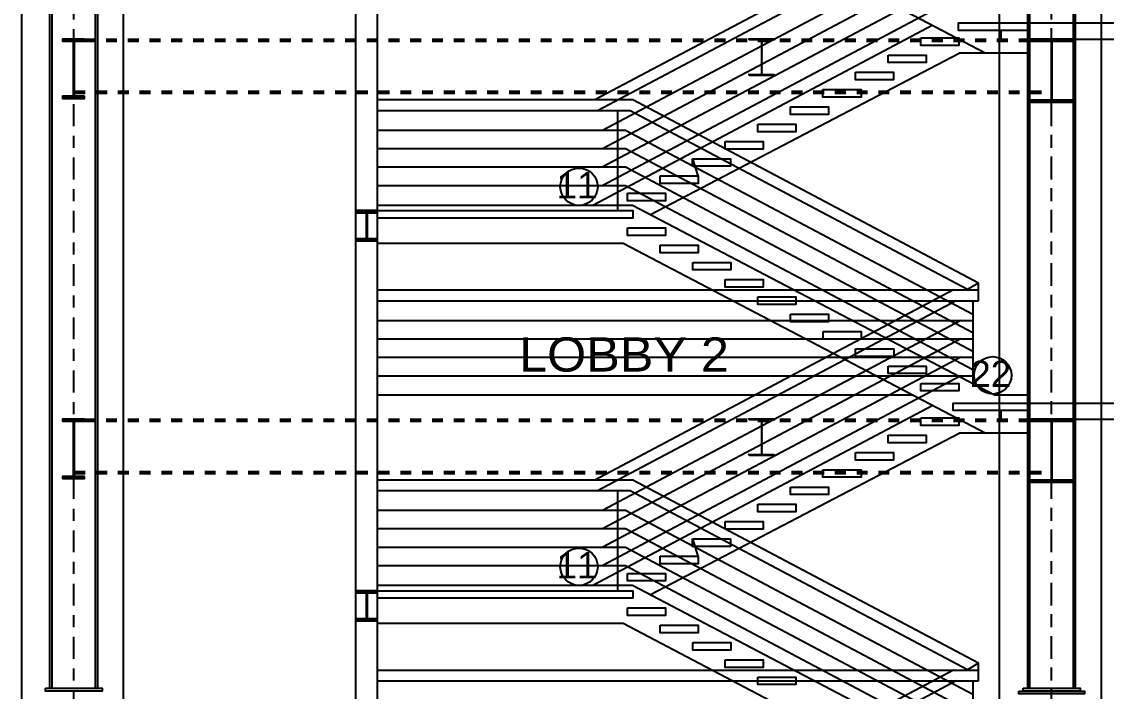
# Model space of a CAD drawing. Header units: millimetres. Extents: x 2148 to 2681, y 758 to 986.
# Drawn here: x 2545.5 to 2555.48, y 889.22 to 895.39 of the extents above; entities that cross this region are included whole.
import ezdxf

# ---------------------------------------------------------------- set-up
doc = ezdxf.new("R2010")
doc.units = ezdxf.units.MM
doc.linetypes.add('$0$HIDDEN', pattern=[0.375, 0.25, -0.125])
doc.linetypes.add('CENTER2', pattern=[28.575, 19.05, -3.175, 3.175, -3.175])
for name, color, linetype in [('0.2', 10, 'Continuous'), ('4CO', 4, 'Continuous'), ('D', 1, 'Continuous'), ('HATCH', 8, 'Continuous'), ('TLBLK', 7, 'Continuous')]:
    doc.layers.add(name, color=color, linetype=linetype)
doc.styles.add('MMTX$0$ESMX$0$X-OPTA1D', font='x-opta1d')
doc.styles.add('SWISS', font='swissl.ttf')

msp = doc.modelspace()

# ---------------------------------------------------------------- hatches: boundary and pattern name
at = {"layer": 'HATCH', "ltscale": 0.5}
h = msp.add_hatch(dxfattribs=at)
h.set_pattern_fill('ANSI31', color=256, scale=0.018605, style=0)
h.set_pattern_definition([(45, (150906.7673463, 6008.9207616), (-0.00164446852256, 0.00164446852256), [])])
edge = h.paths.add_edge_path()
edge.add_line((2546.0777594, 894.6994092), (2545.9933788, 894.6994092))
edge.add_arc((2545.9933788, 894.7066646), 0.0072555, 174.09726711, 269.99999997, ccw=False)
edge.add_line((2545.9861618, 894.7074108), (2545.9861618, 895.1998631))
edge.add_arc((2545.9933788, 895.2006093), 0.0072555, 89.63455464, 185.90273283, ccw=False)
edge.add_line((2545.9934251, 895.2078646), (2546.0777594, 895.2078646))
edge.add_line((2546.0777594, 895.2078646), (2546.0777594, 895.2264696))
edge.add_line((2546.0777594, 895.2264696), (2545.8777594, 895.2264696))
edge.add_line((2545.8777594, 895.2264696), (2545.8777594, 895.2078646))
edge.add_line((2545.8777594, 895.2078646), (2545.9677274, 895.2078646))
edge.add_arc((2545.9677737, 895.2006093), 0.0072555, -4.29209345, 90.36544517, ccw=False)
edge.add_line((2545.9750088, 895.2000663), (2545.9750088, 894.7072077))
edge.add_arc((2545.9677737, 894.7066646), 0.0072555, -89.99999978, 4.2920935, ccw=False)
edge.add_line((2545.9677737, 894.6994092), (2545.8777594, 894.6994092))
edge.add_line((2545.8777594, 894.6994092), (2545.8777594, 894.6808041))
edge.add_line((2545.8777594, 894.6808041), (2546.0777594, 894.6808041))
edge.add_line((2546.0777594, 894.6808041), (2546.0777594, 894.6994092))
h = msp.add_hatch(dxfattribs=at)
h.set_pattern_fill('ANSI31', color=256, scale=0.011907, style=0)
h.set_pattern_definition([(45, (97503.2174468, 4167.9958165), (-0.001052459854438, 0.001052459854438), [])])
edge = h.paths.add_edge_path()
edge.add_line((2552.4344016, 894.904021), (2552.3221076, 894.904021))
edge.add_arc((2552.3221076, 894.9086645), 0.0046435, 174.09726711, 270, ccw=False)
edge.add_line((2552.3174887, 894.909142), (2552.3174887, 895.2144415))
edge.add_arc((2552.3221076, 895.214919), 0.0046435, 89.63455476, 185.90273274, ccw=False)
edge.add_line((2552.3221372, 895.2195624), (2552.4344016, 895.2195624))
edge.add_line((2552.4344016, 895.2195624), (2552.4344016, 895.2314696))
edge.add_line((2552.4344016, 895.2314696), (2552.1937529, 895.2314696))
edge.add_line((2552.1937529, 895.2314696), (2552.1937529, 895.2195624))
edge.add_line((2552.1937529, 895.2195624), (2552.3056907, 895.2195624))
edge.add_arc((2552.3057203, 895.214919), 0.0046435, -4.29209344, 90.36544489, ccw=False)
edge.add_line((2552.3103508, 895.2145715), (2552.3103508, 894.909012))
edge.add_arc((2552.3057203, 894.9086645), 0.0046435, -89.99999964, 4.29209359, ccw=False)
edge.add_line((2552.3057203, 894.904021), (2552.1937529, 894.904021))
edge.add_line((2552.1937529, 894.904021), (2552.1937529, 894.8921137))
edge.add_line((2552.1937529, 894.8921137), (2552.4344016, 894.8921137))
edge.add_line((2552.4344016, 894.8921137), (2552.4344016, 894.904021))
h = msp.add_hatch(dxfattribs=at)
h.set_pattern_fill('ANSI31', color=256, scale=0.018605, style=0)
h.set_pattern_definition([(45, (150915.7673463, 6008.9207616), (-0.00164446852256, 0.00164446852256), [])])
edge = h.paths.add_edge_path()
edge.add_line((2555.1688382, 894.6648311), (2554.9933788, 894.6648311))
edge.add_arc((2554.9933788, 894.6720866), 0.0072555, 174.09726711, 269.99999997, ccw=False)
edge.add_line((2554.9861618, 894.6728327), (2554.9861618, 895.1998631))
edge.add_arc((2554.9933788, 895.2006093), 0.0072555, 89.63455464, 185.90273283, ccw=False)
edge.add_line((2554.9934251, 895.2078646), (2555.1688382, 895.2078646))
edge.add_line((2555.1688382, 895.2078646), (2555.1688382, 895.2264696))
edge.add_line((2555.1688382, 895.2264696), (2554.7928246, 895.2264696))
edge.add_line((2554.7928246, 895.2264696), (2554.7928246, 895.2078646))
edge.add_line((2554.7928246, 895.2078646), (2554.9677274, 895.2078646))
edge.add_arc((2554.9677737, 895.2006093), 0.0072555, -4.29209345, 90.36544517, ccw=False)
edge.add_line((2554.9750088, 895.2000663), (2554.9750088, 894.6726296))
edge.add_arc((2554.9677737, 894.6720866), 0.0072555, -89.99999978, 4.2920935, ccw=False)
edge.add_line((2554.9677737, 894.6648311), (2554.7928246, 894.6648311))
edge.add_line((2554.7928246, 894.6648311), (2554.7928246, 894.6462261))
edge.add_line((2554.7928246, 894.6462261), (2555.1688382, 894.6462261))
edge.add_line((2555.1688382, 894.6462261), (2555.1688382, 894.6648311))
h = msp.add_hatch(dxfattribs=at)
h.set_pattern_fill('ANSI31', color=256, scale=0.018605, style=0)
h.set_pattern_definition([(45, (160520.5094992, 5240.1610185), (-0.00164446852256, 0.00164446852256), [])])
h.paths.add_polyline_path([(2548.5779935, 893.6476158), (2548.5779935, 893.627818), (2548.6671006, 893.627818, -0.438228156), (2548.6709351, 893.6237113), (2548.6709351, 893.3922842, -0.43632867), (2548.667125, 893.3881774), (2548.5779935, 893.3881774), (2548.5779935, 893.3683796), (2548.7760093, 893.3683796), (2548.7760093, 893.3881774), (2548.6866091, 893.3881774, -0.444720252), (2548.6828085, 893.3923912), (2548.6828085, 893.6236043, -0.446631526), (2548.6866335, 893.627818), (2548.7760093, 893.627818), (2548.7760093, 893.6476158)])
h = msp.add_hatch(dxfattribs=at)
h.set_pattern_fill('ANSI31', color=256, scale=0.018605, style=0)
h.set_pattern_definition([(45, (150906.7673463, 6005.4207616), (-0.00164446852256, 0.00164446852256), [])])
edge = h.paths.add_edge_path()
edge.add_line((2546.0777594, 891.1994092), (2545.9933788, 891.1994092))
edge.add_arc((2545.9933788, 891.2066646), 0.0072555, 174.09726711, 269.99999997, ccw=False)
edge.add_line((2545.9861618, 891.2074108), (2545.9861618, 891.6998631))
edge.add_arc((2545.9933788, 891.7006093), 0.0072555, 89.63455464, 185.90273283, ccw=False)
edge.add_line((2545.9934251, 891.7078646), (2546.0777594, 891.7078646))
edge.add_line((2546.0777594, 891.7078646), (2546.0777594, 891.7264696))
edge.add_line((2546.0777594, 891.7264696), (2545.8777594, 891.7264696))
edge.add_line((2545.8777594, 891.7264696), (2545.8777594, 891.7078646))
edge.add_line((2545.8777594, 891.7078646), (2545.9677274, 891.7078646))
edge.add_arc((2545.9677737, 891.7006093), 0.0072555, -4.29209345, 90.36544517, ccw=False)
edge.add_line((2545.9750088, 891.7000663), (2545.9750088, 891.2072077))
edge.add_arc((2545.9677737, 891.2066646), 0.0072555, -89.99999978, 4.2920935, ccw=False)
edge.add_line((2545.9677737, 891.1994092), (2545.8777594, 891.1994092))
edge.add_line((2545.8777594, 891.1994092), (2545.8777594, 891.1808041))
edge.add_line((2545.8777594, 891.1808041), (2546.0777594, 891.1808041))
edge.add_line((2546.0777594, 891.1808041), (2546.0777594, 891.1994092))
h = msp.add_hatch(dxfattribs=at)
h.set_pattern_fill('ANSI31', color=256, scale=0.011907, style=0)
h.set_pattern_definition([(45, (97503.2174468, 4164.4958165), (-0.001052459854438, 0.001052459854438), [])])
edge = h.paths.add_edge_path()
edge.add_line((2552.4344016, 891.404021), (2552.3221076, 891.404021))
edge.add_arc((2552.3221076, 891.4086645), 0.0046435, 174.09726711, 270, ccw=False)
edge.add_line((2552.3174887, 891.409142), (2552.3174887, 891.7144415))
edge.add_arc((2552.3221076, 891.714919), 0.0046435, 89.63455476, 185.90273274, ccw=False)
edge.add_line((2552.3221372, 891.7195624), (2552.4344016, 891.7195624))
edge.add_line((2552.4344016, 891.7195624), (2552.4344016, 891.7314696))
edge.add_line((2552.4344016, 891.7314696), (2552.1937529, 891.7314696))
edge.add_line((2552.1937529, 891.7314696), (2552.1937529, 891.7195624))
edge.add_line((2552.1937529, 891.7195624), (2552.3056907, 891.7195624))
edge.add_arc((2552.3057203, 891.714919), 0.0046435, -4.29209344, 90.36544489, ccw=False)
edge.add_line((2552.3103508, 891.7145715), (2552.3103508, 891.409012))
edge.add_arc((2552.3057203, 891.4086645), 0.0046435, -89.99999964, 4.29209359, ccw=False)
edge.add_line((2552.3057203, 891.404021), (2552.1937529, 891.404021))
edge.add_line((2552.1937529, 891.404021), (2552.1937529, 891.3921137))
edge.add_line((2552.1937529, 891.3921137), (2552.4344016, 891.3921137))
edge.add_line((2552.4344016, 891.3921137), (2552.4344016, 891.404021))
h = msp.add_hatch(dxfattribs=at)
h.set_pattern_fill('ANSI31', color=256, scale=0.018605, style=0)
h.set_pattern_definition([(45, (150915.7673463, 6005.4207616), (-0.00164446852256, 0.00164446852256), [])])
edge = h.paths.add_edge_path()
edge.add_line((2555.1688382, 891.1648311), (2554.9933788, 891.1648311))
edge.add_arc((2554.9933788, 891.1720866), 0.0072555, 174.09726711, 269.99999997, ccw=False)
edge.add_line((2554.9861618, 891.1728327), (2554.9861618, 891.6998631))
edge.add_arc((2554.9933788, 891.7006093), 0.0072555, 89.63455464, 185.90273283, ccw=False)
edge.add_line((2554.9934251, 891.7078646), (2555.1688382, 891.7078646))
edge.add_line((2555.1688382, 891.7078646), (2555.1688382, 891.7264696))
edge.add_line((2555.1688382, 891.7264696), (2554.7928246, 891.7264696))
edge.add_line((2554.7928246, 891.7264696), (2554.7928246, 891.7078646))
edge.add_line((2554.7928246, 891.7078646), (2554.9677274, 891.7078646))
edge.add_arc((2554.9677737, 891.7006093), 0.0072555, -4.29209345, 90.36544517, ccw=False)
edge.add_line((2554.9750088, 891.7000663), (2554.9750088, 891.1726296))
edge.add_arc((2554.9677737, 891.1720866), 0.0072555, -89.99999978, 4.2920935, ccw=False)
edge.add_line((2554.9677737, 891.1648311), (2554.7928246, 891.1648311))
edge.add_line((2554.7928246, 891.1648311), (2554.7928246, 891.1462261))
edge.add_line((2554.7928246, 891.1462261), (2555.1688382, 891.1462261))
edge.add_line((2555.1688382, 891.1462261), (2555.1688382, 891.1648311))
h = msp.add_hatch(dxfattribs=at)
h.set_pattern_fill('ANSI31', color=256, scale=0.018605, style=0)
h.set_pattern_definition([(45, (160520.5094992, 5236.6610185), (-0.00164446852256, 0.00164446852256), [])])
h.paths.add_polyline_path([(2548.5779935, 890.1476158), (2548.5779935, 890.127818), (2548.6671006, 890.127818, -0.438228156), (2548.6709351, 890.1237113), (2548.6709351, 889.8922842, -0.43632867), (2548.667125, 889.8881774), (2548.5779935, 889.8881774), (2548.5779935, 889.8683796), (2548.7760093, 889.8683796), (2548.7760093, 889.8881774), (2548.6866091, 889.8881774, -0.444720252), (2548.6828085, 889.8923912), (2548.6828085, 890.1236043, -0.446631526), (2548.6866335, 890.127818), (2548.7760093, 890.127818), (2548.7760093, 890.1476158)])

# ---------------------------------------------------------------- linework, layer by layer
at = {"ltscale": 0.05}
for p, q in [((2548.5769969, 870.7314696, 0), (2548.5769969, 901.7211389, 0)), ((2548.7770059, 870.7314696, 0), (2548.7770059, 901.7211389, 0)), ((2554.5153247, 895.2256158, 0.0000001), (2554.5153247, 895.3056158, 0.0000001)), ((2554.5153247, 895.2256158, 0.0000001), (2554.5153247, 895.3056158, 0.0000001)), ((2554.7632573, 895.3756158, 0), (2557.7667627, 895.3756158, 0.0000001)), ((2554.7632573, 895.2256158, 0), (2557.7667627, 895.2256158, 0.0000001)), ((2554.7607833, 892.8163352, 0.0000001), (2554.7607833, 892.9163352, 0.0000001)), ((2554.7607833, 892.8163352, 0.0000001), (2554.7607833, 891.8976158, 0.0000001)), ((2554.5153247, 891.7256158, 0.0000001), (2554.5153247, 891.8056158, 0.0000001)), ((2554.5153247, 891.7256158, 0.0000001), (2554.5153247, 891.8056158, 0.0000001)), ((2554.7607833, 891.8756158, 0), (2557.7667627, 891.8756158, 0.0000001)), ((2554.7607833, 891.7256158, 0), (2557.7667627, 891.7256158, 0.0000001))]:
    msp.add_line(p, q, dxfattribs=at)
at = {"ltscale": 0.5}
for p, q in [((2554.0767991, 896.4163352, 0.0000001), (2550.7762398, 894.6660386, 0.0000001)), ((2554.1016736, 896.3163352, 0.0000001), (2550.8011144, 894.5660386, 0.0000001)), ((2554.1464478, 896.1363352, 0.0000001), (2550.8458886, 894.3860386, 0.0000001)), ((2554.1460453, 895.9663352, 0.0000001), (2550.8454861, 894.2160386, 0.0000001)), ((2554.1456428, 895.7963352, 0.0000001), (2550.8450836, 894.0460386, 0.0000001)), ((2554.1452404, 895.6263352, 0.0000001), (2550.8446812, 893.8760386, 0.0000001)), ((2553.7767991, 895.2385249, 0.0000001), (2554.1267991, 895.2385249, 0.0000001)), ((2553.7767991, 895.2385249, 0.0000001), (2554.1267991, 895.2385249, 0.0000001)), ((2553.7767991, 895.2385249, 0.0000001), (2554.1267991, 895.2385249, 0.0000001)), ((2553.7767991, 895.2385249, 0.0000001), (2554.1267991, 895.2385249, 0.0000001)), ((2553.7767991, 895.2385249, 0.0000001), (2554.1267991, 895.2385249, 0.0000001)), ((2553.7767991, 895.2385249, 0.0000001), (2554.1267991, 895.2385249, 0.0000001)), ((2553.4762398, 895.079434, 0.0000001), (2553.8262398, 895.079434, 0.0000001)), ((2553.4762398, 895.079434, 0.0000001), (2553.8262398, 895.079434, 0.0000001)), ((2553.1767991, 894.920343, 0.0000001), (2553.5267991, 894.920343, 0.0000001)), ((2553.1767991, 894.920343, 0.0000001), (2553.5267991, 894.920343, 0.0000001)), ((2552.8767991, 894.7612521, 0.0000001), (2553.2267991, 894.7612521, 0.0000001)), ((2552.8767991, 894.7612521, 0.0000001), (2553.2267991, 894.7612521, 0.0000001)), ((2551.1273583, 894.6660386, 0.0000001), (2548.7770059, 894.6660386, 0)), ((2551.1273583, 894.6660386, 0.0000001), (2551.0396858, 894.6660386, 0.0000001)), ((2554.3067991, 892.9799716, 0.0000001), (2551.1273583, 894.6660386, 0.0000001)), ((2552.5767991, 894.6021612, 0.0000001), (2552.9267991, 894.6021612, 0.0000001)), ((2552.5767991, 894.6021612, 0.0000001), (2552.9267991, 894.6021612, 0.0000001)), ((2551.1024837, 894.5660386, 0.0000001), (2548.7770059, 894.5660386, 0)), ((2550.9840159, 894.5660386, 0.0000001), (2550.9840159, 893.6476158, 0.0000001)), ((2554.2067991, 892.9198108, 0.0000001), (2551.1024837, 894.5660386, 0.0000001)), ((2552.2767991, 894.4430703, 0.0000001), (2552.6267991, 894.4430703, 0.0000001)), ((2552.2767991, 894.4430703, 0.0000001), (2552.6267991, 894.4430703, 0.0000001)), ((2552.2767991, 894.4430703, 0.0000001), (2552.6267991, 894.4430703, 0.0000001)), ((2552.2767991, 894.4430703, 0.0000001), (2552.6267991, 894.4430703, 0.0000001)), ((2552.2767991, 894.4430703, 0.0000001), (2552.6267991, 894.4430703, 0.0000001)), ((2552.2767991, 894.4430703, 0.0000001), (2552.6267991, 894.4430703, 0.0000001)), ((2551.0577095, 894.3860386, 0.0000001), (2548.7770059, 894.3860386, 0)), ((2554.2545717, 892.6907329, 0.0000001), (2551.0577095, 894.3860386, 0.0000001)), ((2551.0577095, 894.2160386, 0.0000001), (2548.7770059, 894.2160386, 0)), ((2554.2545717, 892.5207329, 0.0000001), (2551.0577095, 894.2160386, 0.0000001)), ((2551.9767991, 894.2839794, 0.0000001), (2552.3267991, 894.2839794, 0.0000001)), ((2551.9767991, 894.2839794, 0.0000001), (2552.3267991, 894.2839794, 0.0000001)), ((2551.6767991, 894.1248885, 0.0000001), (2552.0267991, 894.1248885, 0.0000001)), ((2551.7267991, 893.9657976, 0.0000001), (2551.6767991, 894.1248885, 0.0000001)), ((2551.7267991, 893.9657976, 0.0000001), (2551.6767991, 894.1248885, 0.0000001)), ((2551.7267991, 893.9657976, 0.0000001), (2551.6767991, 894.1248885, 0.0000001)), ((2551.7267991, 893.9657976, 0.0000001), (2551.6767991, 894.1248885, 0.0000001)), ((2551.6767991, 894.1248885, 0.0000001), (2552.0267991, 894.1248885, 0.0000001)), ((2551.7267991, 893.9657976, 0.0000001), (2551.6767991, 894.1248885, 0.0000001)), ((2551.7267991, 893.9657976, 0.0000001), (2551.6767991, 894.1248885, 0.0000001)), ((2551.7267991, 893.9657976, 0.0000001), (2551.6767991, 894.1248885, 0.0000001)), ((2551.0577095, 894.0460386, 0.0000001), (2548.7770059, 894.0460386, 0)), ((2554.2545717, 892.3511598, 0.0000001), (2551.0585145, 894.0460386, 0.0000001)), ((2551.3767991, 893.9657976, 0.0000001), (2551.7267991, 893.9657976, 0.0000001)), ((2551.3767991, 893.9657976, 0.0000001), (2551.7267991, 893.9657976, 0.0000001)), ((2551.0589169, 893.8760386, 0.0000001), (2548.7770059, 893.8760386, 0)), ((2554.2545717, 892.1813732, 0.0000001), (2551.0589169, 893.8760386, 0.0000001)), ((2551.0773583, 893.8067067, 0.0000001), (2551.4267991, 893.8067067, 0.0000001)), ((2551.0773583, 893.8067067, 0.0000001), (2551.4267991, 893.8067067, 0.0000001)), ((2548.7770059, 892.9163352, 0.0000003), (2554.3067991, 892.9163352, 0.0000001)), ((2554.0767991, 892.9163352, 0.0000001), (2550.7762398, 891.1660386, 0.0000001)), ((2554.0767991, 892.9163352, 0.0000001), (2554.3067991, 892.9163352, 0.0000001)), ((2554.3067991, 892.9799716, 0.0000001), (2554.2067991, 892.9198108, 0.0000001)), ((2554.3067991, 892.8163352, 0.0000001), (2554.3067991, 892.9799716, 0.0000001)), ((2548.7770059, 892.8163352, 0.0000003), (2554.3067991, 892.8163352, 0.0000001)), ((2554.1016736, 892.8163352, 0.0000001), (2550.8011144, 891.0660386, 0.0000001)), ((2554.2545717, 892.8176158, 0.0000001), (2554.2545717, 892.056017, 0.0000001)), ((2548.7770059, 892.6363352, 0.0000003), (2554.2545717, 892.6363352, 0.0000001)), ((2554.1464478, 892.6363352, 0.0000001), (2550.8458886, 890.8860386, 0.0000001)), ((2548.7770059, 892.4663352, 0.0000003), (2554.2545717, 892.4663352, 0.0000001)), ((2554.1460453, 892.4663352, 0.0000001), (2550.8454861, 890.7160386, 0.0000001)), ((2548.7770059, 892.2963352, 0.0000003), (2554.2545717, 892.2963352, 0.0000001)), ((2554.1456428, 892.2963352, 0.0000001), (2550.8450836, 890.5460386, 0.0000001)), ((2548.7770059, 892.1263352, 0.0000003), (2554.2545717, 892.1263352, 0.0000001)), ((2554.1452404, 892.1263352, 0.0000001), (2550.8446812, 890.3760386, 0.0000001)), ((2553.7767991, 891.7385249, 0.0000001), (2554.1267991, 891.7385249, 0.0000001)), ((2553.7767991, 891.7385249, 0.0000001), (2554.1267991, 891.7385249, 0.0000001)), ((2553.7767991, 891.7385249, 0.0000001), (2554.1267991, 891.7385249, 0.0000001)), ((2553.7767991, 891.7385249, 0.0000001), (2554.1267991, 891.7385249, 0.0000001)), ((2553.7767991, 891.7385249, 0.0000001), (2554.1267991, 891.7385249, 0.0000001)), ((2553.7767991, 891.7385249, 0.0000001), (2554.1267991, 891.7385249, 0.0000001)), ((2553.4762398, 891.579434, 0.0000001), (2553.8262398, 891.579434, 0.0000001)), ((2553.4762398, 891.579434, 0.0000001), (2553.8262398, 891.579434, 0.0000001)), ((2553.1767991, 891.420343, 0.0000001), (2553.5267991, 891.420343, 0.0000001)), ((2553.1767991, 891.420343, 0.0000001), (2553.5267991, 891.420343, 0.0000001)), ((2552.8767991, 891.2612521, 0.0000001), (2553.2267991, 891.2612521, 0.0000001)), ((2552.8767991, 891.2612521, 0.0000001), (2553.2267991, 891.2612521, 0.0000001)), ((2551.1273583, 891.1660386, 0.0000001), (2548.7770059, 891.1660386, 0)), ((2554.3067991, 889.4799716, 0.0000001), (2551.1273583, 891.1660386, 0.0000001)), ((2552.5767991, 891.1021612, 0.0000001), (2552.9267991, 891.1021612, 0.0000001)), ((2552.5767991, 891.1021612, 0.0000001), (2552.9267991, 891.1021612, 0.0000001)), ((2551.1024837, 891.0660386, 0.0000001), (2548.7770059, 891.0660386, 0)), ((2550.9840159, 891.0660386, 0.0000001), (2550.9840159, 890.1476158, 0.0000001)), ((2554.2067991, 889.4198108, 0.0000001), (2551.1024837, 891.0660386, 0.0000001)), ((2552.2767991, 890.9430703, 0.0000001), (2552.6267991, 890.9430703, 0.0000001)), ((2552.2767991, 890.9430703, 0.0000001), (2552.6267991, 890.9430703, 0.0000001)), ((2552.2767991, 890.9430703, 0.0000001), (2552.6267991, 890.9430703, 0.0000001)), ((2552.2767991, 890.9430703, 0.0000001), (2552.6267991, 890.9430703, 0.0000001)), ((2552.2767991, 890.9430703, 0.0000001), (2552.6267991, 890.9430703, 0.0000001)), ((2552.2767991, 890.9430703, 0.0000001), (2552.6267991, 890.9430703, 0.0000001)), ((2551.0577095, 890.8860386, 0.0000001), (2548.7770059, 890.8860386, 0)), ((2554.2545717, 889.1907329, 0.0000001), (2551.0577095, 890.8860386, 0.0000001)), ((2551.0577095, 890.7160386, 0.0000001), (2548.7770059, 890.7160386, 0)), ((2554.2545717, 889.0207329, 0.0000001), (2551.0577095, 890.7160386, 0.0000001)), ((2551.9767991, 890.7839794, 0.0000001), (2552.3267991, 890.7839794, 0.0000001)), ((2551.9767991, 890.7839794, 0.0000001), (2552.3267991, 890.7839794, 0.0000001)), ((2551.6767991, 890.6248885, 0.0000001), (2552.0267991, 890.6248885, 0.0000001)), ((2551.7267991, 890.4657976, 0.0000001), (2551.6767991, 890.6248885, 0.0000001)), ((2551.7267991, 890.4657976, 0.0000001), (2551.6767991, 890.6248885, 0.0000001)), ((2551.7267991, 890.4657976, 0.0000001), (2551.6767991, 890.6248885, 0.0000001)), ((2551.7267991, 890.4657976, 0.0000001), (2551.6767991, 890.6248885, 0.0000001)), ((2551.6767991, 890.6248885, 0.0000001), (2552.0267991, 890.6248885, 0.0000001)), ((2551.7267991, 890.4657976, 0.0000001), (2551.6767991, 890.6248885, 0.0000001)), ((2551.7267991, 890.4657976, 0.0000001), (2551.6767991, 890.6248885, 0.0000001)), ((2551.7267991, 890.4657976, 0.0000001), (2551.6767991, 890.6248885, 0.0000001)), ((2551.0577095, 890.5460386, 0.0000001), (2548.7770059, 890.5460386, 0)), ((2554.2545717, 888.8511598, 0.0000001), (2551.0585145, 890.5460386, 0.0000001)), ((2551.3767991, 890.4657976, 0.0000001), (2551.7267991, 890.4657976, 0.0000001)), ((2551.3767991, 890.4657976, 0.0000001), (2551.7267991, 890.4657976, 0.0000001)), ((2551.0589169, 890.3760386, 0.0000001), (2548.7770059, 890.3760386, 0)), ((2554.2545717, 888.6813732, 0.0000001), (2551.0589169, 890.3760386, 0.0000001)), ((2551.0773583, 890.3067067, 0.0000001), (2551.4267991, 890.3067067, 0.0000001)), ((2551.0773583, 890.3067067, 0.0000001), (2551.4267991, 890.3067067, 0.0000001)), ((2548.7770059, 889.4163352, 0.0000005), (2554.3067991, 889.4163352, 0)), ((2554.0767991, 889.4163352, 0.0000001), (2550.7762398, 887.6660386, 0.0000001)), ((2554.0767991, 889.4163352, 0.0000001), (2554.3067991, 889.4163352, 0)), ((2554.3067991, 889.4799716, 0.0000001), (2554.2067991, 889.4198108, 0.0000001)), ((2554.3067991, 889.3163352, 0.0000001), (2554.3067991, 889.4799716, 0.0000001)), ((2548.7770059, 889.3163352, 0.0000006), (2554.3067991, 889.3163352, 0.0000001)), ((2554.1016736, 889.3163352, 0.0000001), (2550.8011144, 887.5660386, 0.0000001)), ((2554.2545717, 889.3176158, 0.0000001), (2554.2545717, 888.556017, 0.0000001))]:
    msp.add_line(p, q, dxfattribs=at)
at = {"linetype": '$0$HIDDEN', "ltscale": 0.3}
for p, q in [((2546.0777594, 895.2264696, 0), (2554.9750088, 895.2264696, 0)), ((2546.0777594, 895.2078646, 0), (2554.9750088, 895.2078646, 0)), ((2545.9861618, 894.7455193, 0), (2554.9750088, 894.7455193, 0)), ((2545.9861618, 894.7269143, 0), (2554.9750088, 894.7269143, 0)), ((2546.0777594, 891.7264696, 0), (2554.9750088, 891.7264696, 0)), ((2546.0777594, 891.7078646, 0), (2554.9750088, 891.7078646, 0)), ((2545.9861618, 891.2455193, 0), (2554.9750088, 891.2455193, 0)), ((2545.9861618, 891.2269143, 0), (2554.9750088, 891.2269143, 0))]:
    msp.add_line(p, q, dxfattribs=at)
at = {"ltscale": 0.05, "elevation": 0.0000001}
for points in [[(2554.7632573, 895.3056158), (2554.1234599, 895.3056158), (2554.1234599, 895.3756158), (2554.7632573, 895.3756158)], [(2548.7770059, 893.6476158), (2551.1273583, 893.6476158), (2551.1273583, 893.5776158), (2548.7770059, 893.5776158)], [(2551.0767991, 893.4885249), (2551.4267991, 893.4885249), (2551.4267991, 893.4185249), (2551.0767991, 893.4185249), (2551.0767991, 893.4885249)], [(2554.7583092, 891.8056158), (2554.0734599, 891.8056158), (2554.0734599, 891.8756158), (2554.7583092, 891.8756158)], [(2548.7770059, 890.1476158), (2551.1273583, 890.1476158), (2551.1273583, 890.0776158), (2548.7770059, 890.0776158)], [(2551.0767991, 889.9885249), (2551.4267991, 889.9885249), (2551.4267991, 889.9185249), (2551.0767991, 889.9185249), (2551.0767991, 889.9885249)]]:
    msp.add_lwpolyline(points, dxfattribs=at)
at = {"ltscale": 0.05}
for points, elevation in [([(2553.7762398, 895.2385249), (2554.1262398, 895.2385249), (2554.1262398, 895.1685249), (2553.7762398, 895.1685249)], 0.0000001), ([(2553.4756806, 895.079434), (2553.8256806, 895.079434), (2553.8256806, 895.009434), (2553.4756806, 895.009434)], 0.0000001), ([(2553.1762398, 894.920343), (2553.5262398, 894.920343), (2553.5262398, 894.850343), (2553.1762398, 894.850343)], 0.0000001), ([(2552.8762398, 894.7612521), (2553.2262398, 894.7612521), (2553.2262398, 894.6912521), (2552.8762398, 894.6912521)], 0.0000001), ([(2552.5762398, 894.6021612), (2552.9262398, 894.6021612), (2552.9262398, 894.5321612), (2552.5762398, 894.5321612)], 0.0000001), ([(2552.2762398, 894.4430703), (2552.6262398, 894.4430703), (2552.6262398, 894.3730703), (2552.2762398, 894.3730703)], 0.0000001), ([(2551.9762398, 894.2839794), (2552.3262398, 894.2839794), (2552.3262398, 894.2139794), (2551.9762398, 894.2139794)], 0.0000001), ([(2551.6762398, 894.1248885), (2552.0262398, 894.1248885), (2552.0262398, 894.0548885), (2551.6762398, 894.0548885)], 0.0000001), ([(2551.3762398, 893.9657976), (2551.7262398, 893.9657976), (2551.7262398, 893.8957976), (2551.3762398, 893.8957976)], 0.0000001), ([(2551.0767991, 893.8067067), (2551.4267991, 893.8067067), (2551.4267991, 893.7367067), (2551.0767991, 893.7367067)], 0.0000001), ([(2551.3767991, 893.329434), (2551.7267991, 893.329434), (2551.7267991, 893.259434), (2551.3767991, 893.259434)], 0.0000001), ([(2551.6767991, 893.170343), (2552.0267991, 893.170343), (2552.0267991, 893.100343), (2551.6767991, 893.100343)], 0.0000001), ([(2551.9767991, 893.0112521), (2552.3267991, 893.0112521), (2552.3267991, 892.9412521), (2551.9767991, 892.9412521)], 0.0000001), ([(2552.2767991, 892.8521612), (2552.6267991, 892.8521612), (2552.6267991, 892.7821612), (2552.2767991, 892.7821612)], 0.0000001), ([(2552.5767991, 892.6930703), (2552.9267991, 892.6930703), (2552.9267991, 892.6230703), (2552.5767991, 892.6230703)], 0.0000001), ([(2552.8767991, 892.5339794), (2553.2267991, 892.5339794), (2553.2267991, 892.4639794), (2552.8767991, 892.4639794)], 0.0000001), ([(2553.1767991, 892.3748885), (2553.5267991, 892.3748885), (2553.5267991, 892.3048885), (2553.1767991, 892.3048885)], 0.0000001), ([(2553.4767991, 892.2157976), (2553.8267991, 892.2157976), (2553.8267991, 892.1457976), (2553.4767991, 892.1457976)], 0.0000001), ([(2553.7767991, 892.0567067), (2554.1267991, 892.0567067), (2554.1267991, 891.9867067), (2553.7767991, 891.9867067)], 0.0000001), ([(2553.7762398, 891.7385249), (2554.1262398, 891.7385249), (2554.1262398, 891.6685249), (2553.7762398, 891.6685249)], 0.0000001), ([(2553.4756806, 891.579434), (2553.8256806, 891.579434), (2553.8256806, 891.509434), (2553.4756806, 891.509434)], 0.0000001), ([(2553.1762398, 891.420343), (2553.5262398, 891.420343), (2553.5262398, 891.350343), (2553.1762398, 891.350343)], 0.0000001), ([(2552.8762398, 891.2612521), (2553.2262398, 891.2612521), (2553.2262398, 891.1912521), (2552.8762398, 891.1912521)], 0.0000001), ([(2552.5762398, 891.1021612), (2552.9262398, 891.1021612), (2552.9262398, 891.0321612), (2552.5762398, 891.0321612)], 0.0000001), ([(2552.2762398, 890.9430703), (2552.6262398, 890.9430703), (2552.6262398, 890.8730703), (2552.2762398, 890.8730703)], 0.0000001), ([(2551.9762398, 890.7839794), (2552.3262398, 890.7839794), (2552.3262398, 890.7139794), (2551.9762398, 890.7139794)], 0.0000001), ([(2551.6762398, 890.6248885), (2552.0262398, 890.6248885), (2552.0262398, 890.5548885), (2551.6762398, 890.5548885)], 0.0000001), ([(2551.3762398, 890.4657976), (2551.7262398, 890.4657976), (2551.7262398, 890.3957976), (2551.3762398, 890.3957976)], 0.0000001), ([(2551.0767991, 890.3067067), (2551.4267991, 890.3067067), (2551.4267991, 890.2367067), (2551.0767991, 890.2367067)], 0.0000001), ([(2551.3767991, 889.829434), (2551.7267991, 889.829434), (2551.7267991, 889.759434), (2551.3767991, 889.759434)], 0.0000001), ([(2551.6767991, 889.670343), (2552.0267991, 889.670343), (2552.0267991, 889.600343), (2551.6767991, 889.600343)], 0.0000001), ([(2551.9767991, 889.5112521), (2552.3267991, 889.5112521), (2552.3267991, 889.4412521), (2551.9767991, 889.4412521)], 0.0000001), ([(2552.2767991, 889.3521612), (2552.6267991, 889.3521612), (2552.6267991, 889.2821612), (2552.2767991, 889.2821612)], 0.0000001), ([(2545.7187264, 889.2493555), (2546.2429364, 889.2493555), (2546.2429364, 889.2209405), (2545.7187264, 889.2209405)], 0), ([(2554.6795883, 889.2209405), (2555.2826043, 889.2209405), (2555.2826043, 889.1983084), (2554.6795883, 889.1983084)], 0), ([(2554.7187264, 889.2493555), (2555.2429364, 889.2493555), (2555.2429364, 889.2209405), (2554.7187264, 889.2209405)], 0)]:
    msp.add_lwpolyline(points, close=True, dxfattribs=dict(at, elevation=elevation))
at = {"layer": '0.2', "ltscale": 0.5}
for centre in [(2550.6304542, 893.8671692, 0), (2554.4387822, 892.1305084, 0), (2550.6304542, 890.3678589, 0)]:
    msp.add_circle(centre, 0.172101, dxfattribs=at)
at = {"layer": '4CO', "ltscale": 0.5}
for p, q in [((2551.0357346, 896.8476158, 0.0000001), (2554.3752874, 895.0976158, 0.0000001)), ((2553.8869326, 895.3535246, 0.0000001), (2550.7643618, 893.6976158, 0.0000001)), ((2551.2874661, 893.6108464, 0.0000001), (2554.1294309, 895.0976158, 0.0000001)), ((2554.7607833, 895.0976158, 0.0000001), (2554.1294309, 895.0976158, 0.0000001)), ((2548.7770059, 893.6976158, 0.0000001), (2551.1218828, 893.6976158, 0.0000001)), ((2551.1218828, 893.6976158, 0.0000001), (2554.4614355, 891.9476158, 0.0000001)), ((2548.7770059, 893.3476158, 0.0000001), (2551.0357346, 893.3476158, 0.0000001)), ((2551.0357346, 893.3476158, 0.0000001), (2554.3752874, 891.5976158, 0.0000001)), ((2553.7073768, 891.9476158, 0.0000001), (2548.7770059, 891.9476158, 0.0000003)), ((2554.7583092, 891.9476158, 0.0000001), (2554.4614355, 891.9476158, 0.0000001)), ((2554.7607833, 891.9476158, 0.0000001), (2554.7607833, 891.8976158, 0.0000001)), ((2554.7607833, 891.9476158, 0.0000001), (2554.7607833, 891.8976158, 0.0000001)), ((2553.8869326, 891.8535246, 0.0000001), (2550.7643618, 890.1976158, 0.0000001)), ((2551.2874661, 890.1108464, 0.0000001), (2554.1294309, 891.5976158, 0.0000001)), ((2554.7583092, 891.5976158, 0.0000001), (2554.1294309, 891.5976158, 0.0000001)), ((2548.7770059, 890.1976158, 0.0000001), (2551.1218828, 890.1976158, 0.0000001)), ((2551.1218828, 890.1976158, 0.0000001), (2554.4614355, 888.4476158, 0.0000001)), ((2548.7770059, 889.8476158, 0.0000001), (2551.0357346, 889.8476158, 0.0000001)), ((2551.0357346, 889.8476158, 0.0000001), (2554.3752874, 888.0976158, 0.0000001))]:
    msp.add_line(p, q, dxfattribs=at)
at = {"layer": 'D', "color": 3, "ltscale": 0.5}
for p, q in [((2545.7607833, 889.2493555, 0), (2545.7607833, 901.7211389, 0)), ((2545.7807833, 889.2493555, 0), (2545.7807833, 901.7211389, 0)), ((2546.1808795, 889.2493555, 0), (2546.1808795, 901.7211389, 0)), ((2546.2008795, 889.2493555, 0), (2546.2008795, 901.7211389, 0)), ((2554.7607833, 889.2493555, 0.0000001), (2554.7607833, 901.7211389, 0.0000001)), ((2554.7807833, 889.2493555, 0.0000001), (2554.7807833, 901.7211389, 0.0000001)), ((2555.1808795, 889.2493555, 0.0000001), (2555.1808795, 901.7211389, 0.0000001)), ((2555.2008795, 889.2493555, 0.0000001), (2555.2008795, 901.7211389, 0.0000001))]:
    msp.add_line(p, q, dxfattribs=at)
at = {"layer": 'D', "color": 3, "ltscale": 0.5, "elevation": 0}
for points in [[(2546.0777594, 894.6994092), (2545.9933788, 894.6994092, -0.444720244), (2545.9861618, 894.7074108), (2545.9861618, 895.1998631, -0.446631522), (2545.9934251, 895.2078646), (2546.0777594, 895.2078646), (2546.0777594, 895.2264696), (2545.8777594, 895.2264696), (2545.8777594, 895.2078646), (2545.9677274, 895.2078646, -0.438228127), (2545.9750088, 895.2000663), (2545.9750088, 894.7072077, -0.436328672), (2545.9677737, 894.6994092), (2545.8777594, 894.6994092), (2545.8777594, 894.6808041), (2546.0777594, 894.6808041)], [(2555.1688382, 894.6648311), (2554.9933788, 894.6648311, -0.444720244), (2554.9861618, 894.6728327), (2554.9861618, 895.1998631, -0.446631522), (2554.9934251, 895.2078646), (2555.1688382, 895.2078646), (2555.1688382, 895.2264696), (2554.7928246, 895.2264696), (2554.7928246, 895.2078646), (2554.9677274, 895.2078646, -0.438228127), (2554.9750088, 895.2000663), (2554.9750088, 894.6726296, -0.436328672), (2554.9677737, 894.6648311), (2554.7928246, 894.6648311), (2554.7928246, 894.6462261), (2555.1688382, 894.6462261)], [(2548.7760093, 893.3881774), (2548.6866091, 893.3881774, -0.444720244), (2548.6828085, 893.3923912), (2548.6828085, 893.6236043, -0.446631522), (2548.6866335, 893.627818), (2548.7760093, 893.627818), (2548.7760093, 893.6476158), (2548.5779935, 893.6476158), (2548.5779935, 893.627818), (2548.6671006, 893.627818, -0.438228127), (2548.6709351, 893.6237113), (2548.6709351, 893.3922842, -0.436328672), (2548.667125, 893.3881774), (2548.5779935, 893.3881774), (2548.5779935, 893.3683796), (2548.7760093, 893.3683796)], [(2546.0777594, 891.1994092), (2545.9933788, 891.1994092, -0.444720244), (2545.9861618, 891.2074108), (2545.9861618, 891.6998631, -0.446631522), (2545.9934251, 891.7078646), (2546.0777594, 891.7078646), (2546.0777594, 891.7264696), (2545.8777594, 891.7264696), (2545.8777594, 891.7078646), (2545.9677274, 891.7078646, -0.438228127), (2545.9750088, 891.7000663), (2545.9750088, 891.2072077, -0.436328672), (2545.9677737, 891.1994092), (2545.8777594, 891.1994092), (2545.8777594, 891.1808041), (2546.0777594, 891.1808041)], [(2555.1688382, 891.1648311), (2554.9933788, 891.1648311, -0.444720244), (2554.9861618, 891.1728327), (2554.9861618, 891.6998631, -0.446631522), (2554.9934251, 891.7078646), (2555.1688382, 891.7078646), (2555.1688382, 891.7264696), (2554.7928246, 891.7264696), (2554.7928246, 891.7078646), (2554.9677274, 891.7078646, -0.438228127), (2554.9750088, 891.7000663), (2554.9750088, 891.1726296, -0.436328672), (2554.9677737, 891.1648311), (2554.7928246, 891.1648311), (2554.7928246, 891.1462261), (2555.1688382, 891.1462261)], [(2548.7760093, 889.8881774), (2548.6866091, 889.8881774, -0.444720244), (2548.6828085, 889.8923912), (2548.6828085, 890.1236043, -0.446631522), (2548.6866335, 890.127818), (2548.7760093, 890.127818), (2548.7760093, 890.1476158), (2548.5779935, 890.1476158), (2548.5779935, 890.127818), (2548.6671006, 890.127818, -0.438228127), (2548.6709351, 890.1237113), (2548.6709351, 889.8922842, -0.436328672), (2548.667125, 889.8881774), (2548.5779935, 889.8881774), (2548.5779935, 889.8683796), (2548.7760093, 889.8683796)]]:
    msp.add_lwpolyline(points, format="xyb", close=True, dxfattribs=at)
at = {"layer": 'HATCH', "linetype": 'CENTER2', "ltscale": 0.01}
for p, q in [((2545.9810937, 870.8814696, 0), (2545.9810937, 904.9542552, 0)), ((2554.980471, 870.8814696, 0), (2554.980471, 904.9542548, 0)), ((2545.9810937, 871.872907, 0), (2545.9810937, 901.7211389, 0)), ((2554.980471, 871.8814696, 0), (2554.980471, 901.7211389, 0))]:
    msp.add_line(p, q, dxfattribs=at)
at = {"layer": 'HATCH', "linetype": 'ByBlock', "ltscale": 0.5}
for p, q in [((2545.5007824, 871.872907, 0), (2545.5007824, 901.7211389, 0)), ((2546.4384224, 871.872907, 0), (2546.4384224, 901.7211389, 0)), ((2554.5007824, 871.8814696, 0), (2554.5007824, 901.7211389, 0)), ((2555.4384224, 871.8814696, 0), (2555.4384224, 901.7211389, 0))]:
    msp.add_line(p, q, dxfattribs=at)

# ---------------------------------------------------------------- texts
at = {"color": 2, "style": 'MMTX$0$ESMX$0$X-OPTA1D', "text_generation_flag": 6, "width": 1.1}
msp.add_text('LOBBY 2', height=0.315, rotation=180, dxfattribs=at).set_placement((2550.0788392, 892.1649836, 0.0000001))
at = {"layer": 'TLBLK', "color": 7, "char_height": 0.24243758, "width": 5.279969108, "attachment_point": 5, "style": 'SWISS'}
for s, insert in [('11', (2550.6119611, 893.8808045, 0)), ('22', (2554.420289, 892.1441437, 0)), ('11', (2550.6119611, 890.3814942, 0))]:
    msp.add_mtext(s, dxfattribs=dict(at, insert=insert))

doc.saveas('drawing.dxf')
